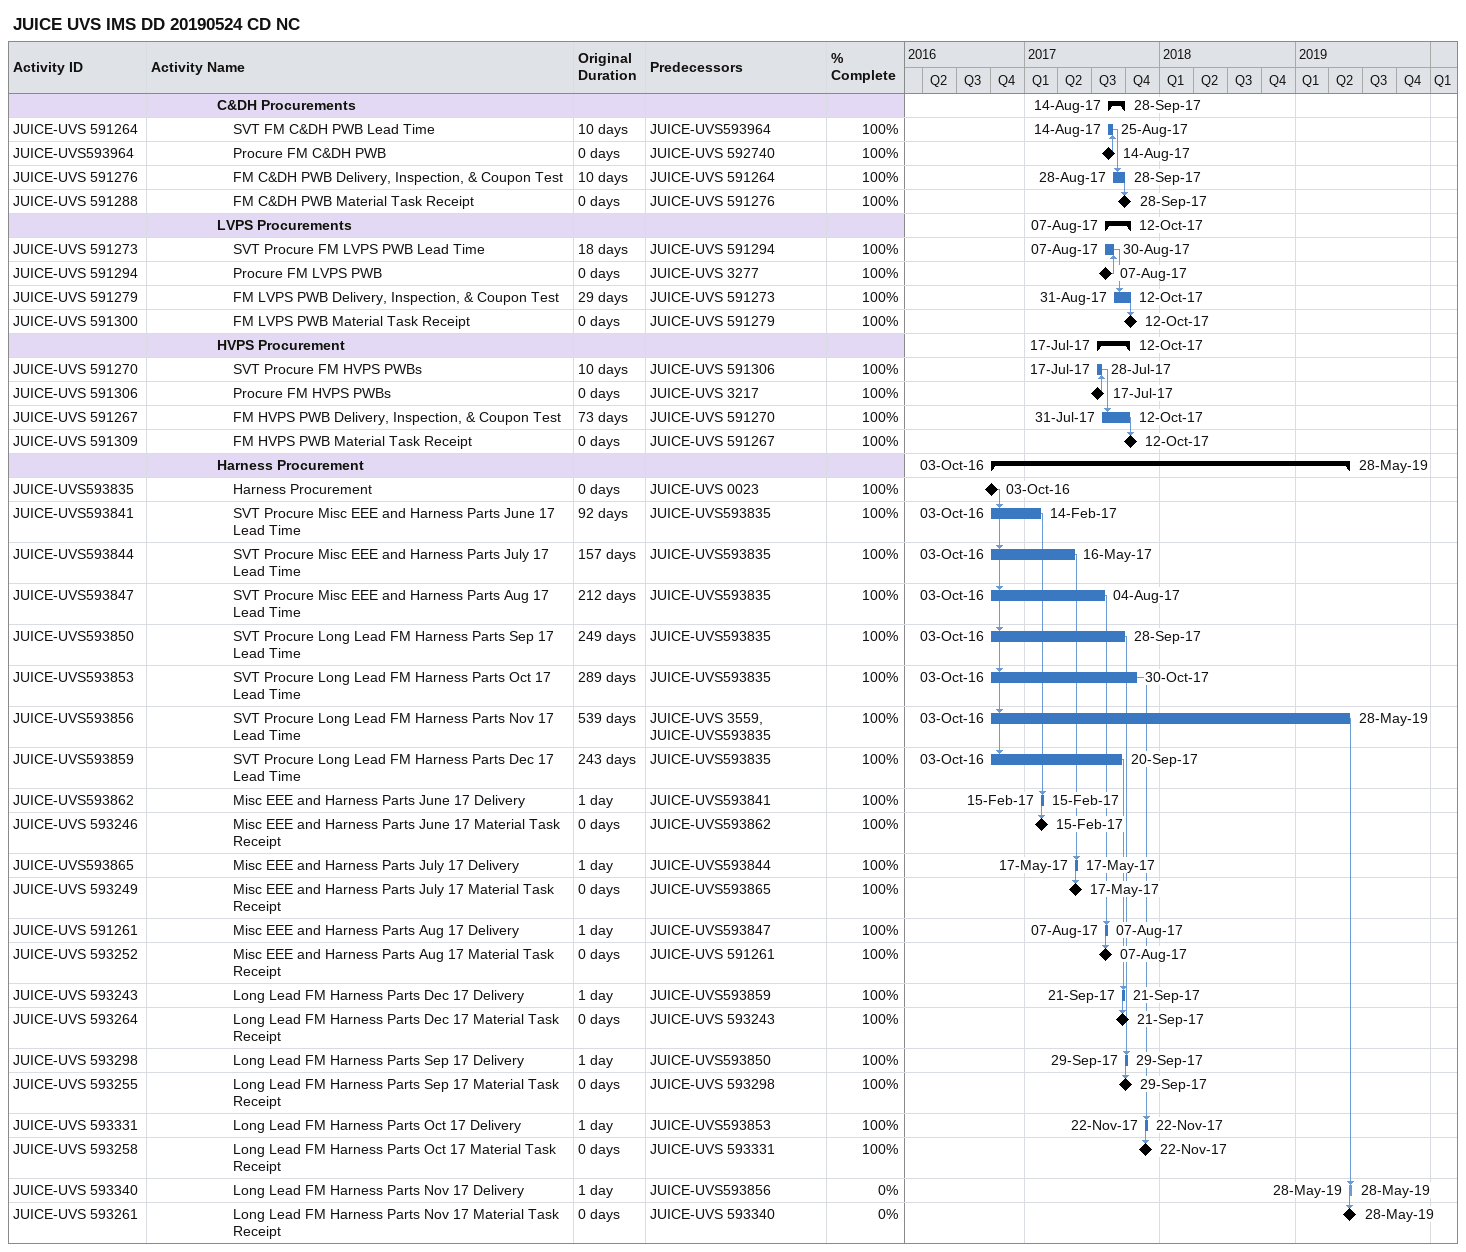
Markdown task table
JUICE UVS IMS DD 20190524 CD NC

| ID | Level | Task | Original duration | Start | Finish | Predecessors | % complete |
|---|---|---|---|---|---|---|---|
|  | 5 | **C&DH Procurements** |  | 2017-08-14 | 2017-09-28 |  |  |
| JUICE-UVS 591264 | 6 | SVT FM C&DH PWB Lead Time | 10d | 2017-08-14 | 2017-08-25 | JUICE-UVS593964 | 100 |
| JUICE-UVS593964 | 6 | Procure FM C&DH PWB | 0d | 2017-08-14 | 2017-08-14 | JUICE-UVS 592740 | 100 |
| JUICE-UVS 591276 | 6 | FM C&DH PWB Delivery, Inspection, & Coupon Test | 10d | 2017-08-28 | 2017-09-28 | JUICE-UVS 591264 | 100 |
| JUICE-UVS 591288 | 6 | FM C&DH PWB Material Task Receipt | 0d | 2017-09-28 | 2017-09-28 | JUICE-UVS 591276 | 100 |
|  | 5 | **LVPS Procurements** |  | 2017-08-07 | 2017-10-12 |  |  |
| JUICE-UVS 591273 | 6 | SVT Procure FM LVPS PWB Lead Time | 18d | 2017-08-07 | 2017-08-30 | JUICE-UVS 591294 | 100 |
| JUICE-UVS 591294 | 6 | Procure FM LVPS PWB | 0d | 2017-08-07 | 2017-08-07 | JUICE-UVS 3277 | 100 |
| JUICE-UVS 591279 | 6 | FM LVPS PWB Delivery, Inspection, & Coupon Test | 29d | 2017-08-31 | 2017-10-12 | JUICE-UVS 591273 | 100 |
| JUICE-UVS 591300 | 6 | FM LVPS PWB Material Task Receipt | 0d | 2017-10-12 | 2017-10-12 | JUICE-UVS 591279 | 100 |
|  | 5 | **HVPS Procurement** |  | 2017-07-17 | 2017-10-12 |  |  |
| JUICE-UVS 591270 | 6 | SVT Procure FM HVPS PWBs | 10d | 2017-07-17 | 2017-07-28 | JUICE-UVS 591306 | 100 |
| JUICE-UVS 591306 | 6 | Procure FM HVPS PWBs | 0d | 2017-07-17 | 2017-07-17 | JUICE-UVS 3217 | 100 |
| JUICE-UVS 591267 | 6 | FM HVPS PWB Delivery, Inspection, & Coupon Test | 73d | 2017-07-31 | 2017-10-12 | JUICE-UVS 591270 | 100 |
| JUICE-UVS 591309 | 6 | FM HVPS PWB Material Task Receipt | 0d | 2017-10-12 | 2017-10-12 | JUICE-UVS 591267 | 100 |
|  | 5 | **Harness Procurement** |  | 2016-10-03 | 2019-05-28 |  |  |
| JUICE-UVS593835 | 6 | Harness Procurement | 0d | 2016-10-03 | 2016-10-03 | JUICE-UVS 0023 | 100 |
| JUICE-UVS593841 | 6 | SVT Procure Misc EEE and Harness Parts June 17 Lead Time | 92d | 2016-10-03 | 2017-02-14 | JUICE-UVS593835 | 100 |
| JUICE-UVS593844 | 6 | SVT Procure Misc EEE and Harness Parts July 17 Lead Time | 157d | 2016-10-03 | 2017-05-16 | JUICE-UVS593835 | 100 |
| JUICE-UVS593847 | 6 | SVT Procure Misc EEE and Harness Parts Aug 17 Lead Time | 212d | 2016-10-03 | 2017-08-04 | JUICE-UVS593835 | 100 |
| JUICE-UVS593850 | 6 | SVT Procure Long Lead FM Harness Parts Sep 17 Lead Time | 249d | 2016-10-03 | 2017-09-28 | JUICE-UVS593835 | 100 |
| JUICE-UVS593853 | 6 | SVT Procure Long Lead FM Harness Parts Oct 17 Lead Time | 289d | 2016-10-03 | 2017-10-30 | JUICE-UVS593835 | 100 |
| JUICE-UVS593856 | 6 | SVT Procure Long Lead FM Harness Parts Nov 17 Lead Time | 539d | 2016-10-03 | 2019-05-28 | JUICE-UVS 3559, JUICE-UVS593835 | 100 |
| JUICE-UVS593859 | 6 | SVT Procure Long Lead FM Harness Parts Dec 17 Lead Time | 243d | 2016-10-03 | 2017-09-20 | JUICE-UVS593835 | 100 |
| JUICE-UVS593862 | 6 | Misc EEE and Harness Parts June 17 Delivery | 1d | 2017-02-15 | 2017-02-15 | JUICE-UVS593841 | 100 |
| JUICE-UVS 593246 | 6 | Misc EEE and Harness Parts June 17 Material Task Receipt | 0d | 2017-02-15 | 2017-02-15 | JUICE-UVS593862 | 100 |
| JUICE-UVS593865 | 6 | Misc EEE and Harness Parts July 17 Delivery | 1d | 2017-05-17 | 2017-05-17 | JUICE-UVS593844 | 100 |
| JUICE-UVS 593249 | 6 | Misc EEE and Harness Parts July 17 Material Task Receipt | 0d | 2017-05-17 | 2017-05-17 | JUICE-UVS593865 | 100 |
| JUICE-UVS 591261 | 6 | Misc EEE and Harness Parts Aug 17 Delivery | 1d | 2017-08-07 | 2017-08-07 | JUICE-UVS593847 | 100 |
| JUICE-UVS 593252 | 6 | Misc EEE and Harness Parts Aug 17 Material Task Receipt | 0d | 2017-08-07 | 2017-08-07 | JUICE-UVS 591261 | 100 |
| JUICE-UVS 593243 | 6 | Long Lead FM Harness Parts Dec 17 Delivery | 1d | 2017-09-21 | 2017-09-21 | JUICE-UVS593859 | 100 |
| JUICE-UVS 593264 | 6 | Long Lead FM Harness Parts Dec 17 Material Task Receipt | 0d | 2017-09-21 | 2017-09-21 | JUICE-UVS 593243 | 100 |
| JUICE-UVS 593298 | 6 | Long Lead FM Harness Parts Sep 17 Delivery | 1d | 2017-09-29 | 2017-09-29 | JUICE-UVS593850 | 100 |
| JUICE-UVS 593255 | 6 | Long Lead FM Harness Parts Sep 17 Material Task Receipt | 0d | 2017-09-29 | 2017-09-29 | JUICE-UVS 593298 | 100 |
| JUICE-UVS 593331 | 6 | Long Lead FM Harness Parts Oct 17 Delivery | 1d | 2017-11-22 | 2017-11-22 | JUICE-UVS593853 | 100 |
| JUICE-UVS 593258 | 6 | Long Lead FM Harness Parts Oct 17 Material Task Receipt | 0d | 2017-11-22 | 2017-11-22 | JUICE-UVS 593331 | 100 |
| JUICE-UVS 593340 | 6 | Long Lead FM Harness Parts Nov 17 Delivery | 1d | 2019-05-28 | 2019-05-28 | JUICE-UVS593856 | 0 |
| JUICE-UVS 593261 | 6 | Long Lead FM Harness Parts Nov 17 Material Task Receipt | 0d | 2019-05-28 | 2019-05-28 | JUICE-UVS 593340 | 0 |
